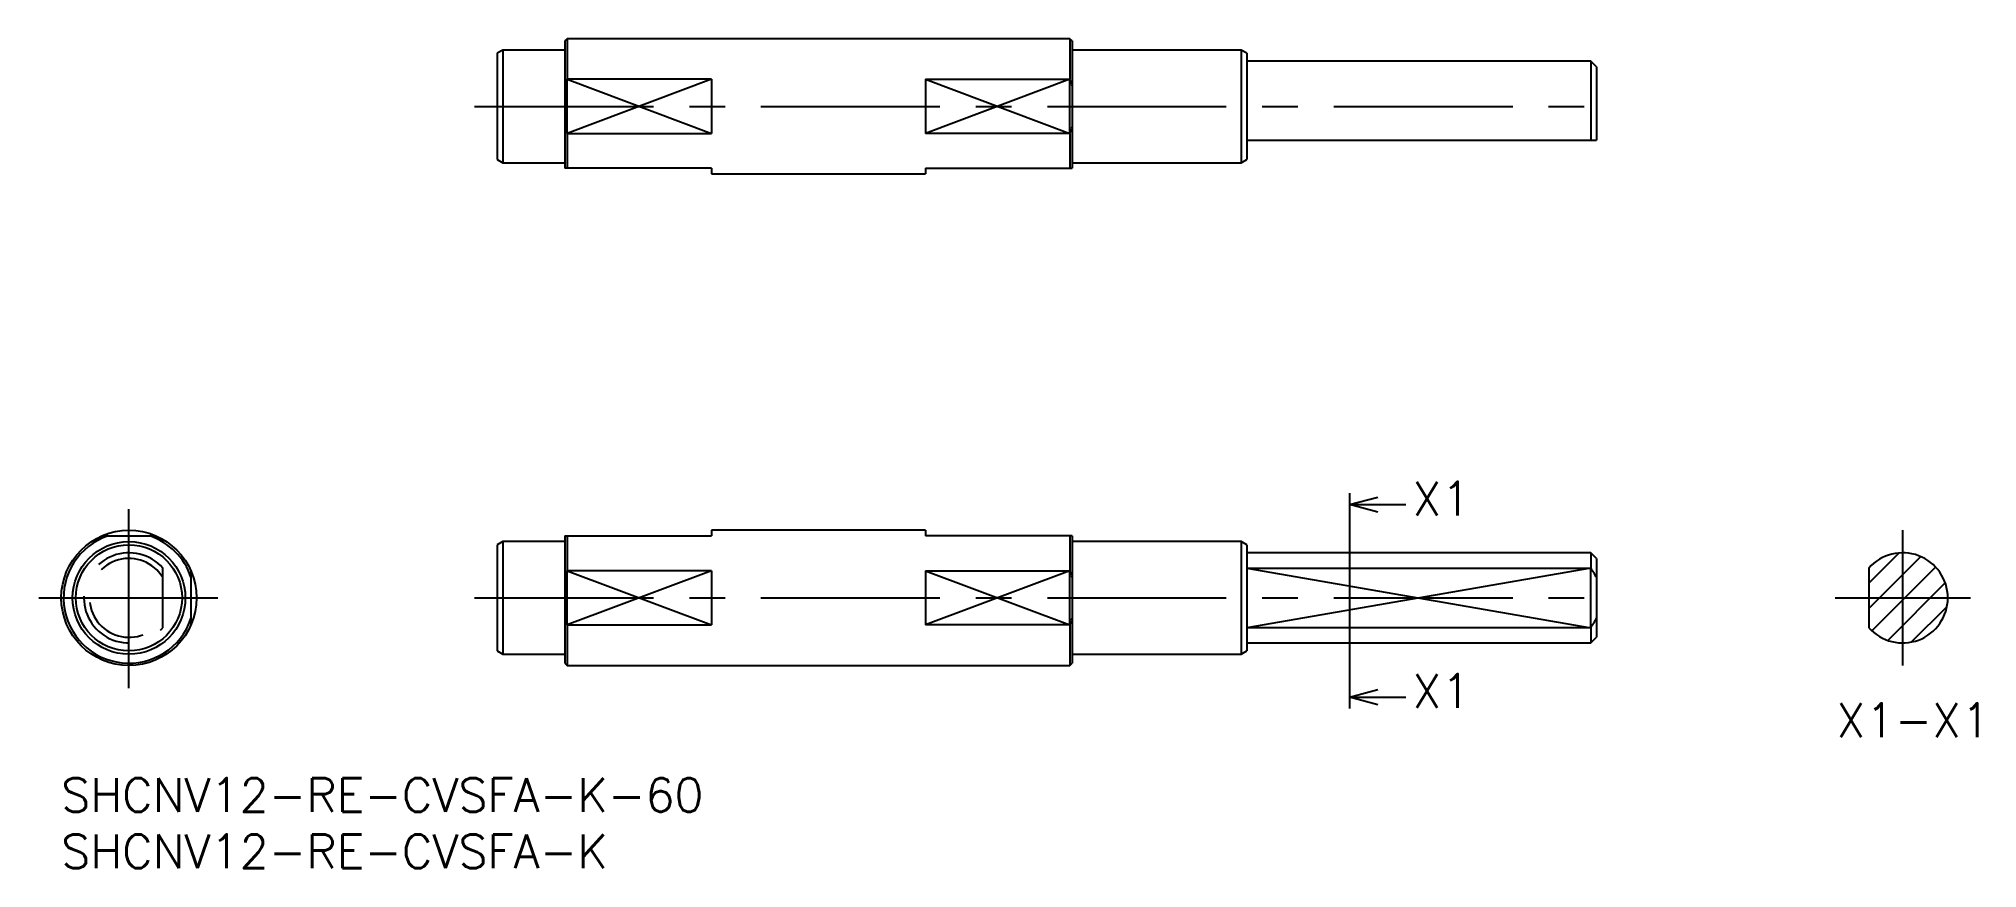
# Model space of a CAD drawing. Extents: x -2 to 170, y -8 to 66.
import ezdxf

# ---------------------------------------------------------------- set-up
doc = ezdxf.new("R2010")
doc.units = 0
doc.header["$LTSCALE"] = 0.5
doc.linetypes.add('CENTER', pattern=[50.8, 31.75, -6.35, 6.35, -6.35])
doc.linetypes.add('DASHED', pattern=[19.05, 12.7, -6.35])
for name, color, linetype in [('MSM_CENTER', 1, 'CENTER'), ('MSM_CONTINUOUS', 7, 'CONTINUOUS'), ('MSM_DASHED', 4, 'DASHED'), ('MSM_NARROW', 5, 'CONTINUOUS'), ('MSM_PART_NUMBER', 7, 'CONTINUOUS')]:
    doc.layers.add(name, color=color, linetype=linetype)
doc.styles.get("Standard").update_dxf_attribs({"font": 'txt.shx', "height": 2, "bigfont": 'bigfont.shx'})

# ---------------------------------------------------------------- blocks, each defined once
blk = doc.blocks.new('*U60')
at = {"layer": 'MSM_PART_NUMBER'}
blk.add_text('SHCNV12-RE-CVSFA-K-60', height=3, dxfattribs=at).set_placement((0, -3))
blk = doc.blocks.new('*U61')
at = {"layer": 'MSM_PART_NUMBER'}
blk.add_text('SHCNV12-RE-CVSFA-K', height=3, dxfattribs=at).set_placement((0, -8))

msp = doc.modelspace()

# ---------------------------------------------------------------- linework, layer by layer
at = {"layer": 'MSM_CENTER'}
for p, q in [((36.66, 59.63), (138.16, 59.63)), ((6, 8), (6, 24)), ((114.27, 23.28), (114.27, 8.19)), ((163.33, 10), (163.33, 22)), ((-2, 16), (14, 16)), ((36.66, 16), (138.16, 16)), ((157.33, 16), (169.33, 16))]:
    msp.add_line(p, q, dxfattribs=at)
at = {"layer": 'MSM_CONTINUOUS'}
for p, q in [((44.86, 65.63), (44.66, 65.43)), ((44.66, 65.43), (44.66, 54.13)), ((89.46, 65.63), (44.86, 65.63)), ((44.86, 65.63), (44.86, 62.03)), ((89.66, 65.43), (89.46, 65.63)), ((89.46, 65.63), (89.46, 62.03)), ((89.66, 65.43), (89.66, 54.13)), ((39.16, 64.63), (38.66, 64.34)), ((38.66, 64.34), (38.66, 54.92)), ((39.16, 64.63), (39.16, 54.63)), ((44.66, 64.63), (39.16, 64.63)), ((104.66, 64.63), (89.66, 64.63)), ((105.16, 64.34), (104.66, 64.63)), ((104.66, 64.63), (104.66, 54.63)), ((105.16, 64.34), (105.16, 54.92)), ((135.66, 63.63), (105.16, 63.63)), ((136.16, 63.13), (135.66, 63.63)), ((135.66, 63.63), (135.66, 56.63)), ((57.66, 62.03), (44.86, 62.03)), ((57.66, 62.03), (57.66, 57.23)), ((76.66, 62.03), (76.66, 57.23)), ((76.66, 62.03), (89.46, 62.03)), ((136.16, 63.13), (136.16, 56.63)), ((44.86, 57.23), (57.66, 57.23)), ((44.86, 57.23), (44.86, 54.13)), ((89.46, 57.23), (76.66, 57.23)), ((89.46, 57.23), (89.46, 54.13)), ((105.16, 56.63), (136.16, 56.63)), ((38.66, 54.92), (39.16, 54.63)), ((39.16, 54.63), (44.66, 54.63)), ((57.66, 54.13), (44.66, 54.13)), ((57.66, 54.13), (57.66, 53.63)), ((57.66, 53.63), (76.66, 53.63)), ((76.66, 54.13), (89.66, 54.13)), ((76.66, 54.13), (76.66, 53.63)), ((89.66, 54.63), (104.66, 54.63)), ((104.66, 54.63), (105.16, 54.92)), ((3.6, 21.5), (8.4, 21.5)), ((39.16, 21), (38.66, 20.71)), ((38.66, 20.71), (38.66, 11.29)), ((44.66, 21), (39.16, 21)), ((39.16, 21), (39.16, 11)), ((44.66, 21.5), (57.66, 21.5)), ((44.66, 21.5), (44.66, 10.2)), ((44.86, 21.5), (44.86, 18.4)), ((76.66, 22), (57.66, 22)), ((57.66, 22), (57.66, 21.5)), ((76.66, 22), (76.66, 21.5)), ((89.66, 21.5), (76.66, 21.5)), ((89.46, 21.5), (89.46, 18.4)), ((89.66, 21.5), (89.66, 10.2)), ((104.66, 21), (89.66, 21)), ((105.16, 20.71), (104.66, 21)), ((104.66, 21), (104.66, 11)), ((105.16, 20.71), (105.16, 11.29)), ((135.66, 20), (105.16, 20)), ((136.16, 19.5), (135.66, 20)), ((135.66, 20), (135.66, 18.65)), ((136.16, 19.5), (136.16, 12.5)), ((11.5, 18.4), (11.5, 13.6)), ((57.66, 18.4), (44.86, 18.4)), ((57.66, 18.4), (57.66, 13.6)), ((76.66, 18.4), (76.66, 13.6)), ((76.66, 18.4), (89.46, 18.4)), ((105.16, 18.65), (135.66, 18.65)), ((160.33, 18.65), (160.33, 13.35)), ((44.86, 13.6), (57.66, 13.6)), ((44.86, 13.6), (44.86, 10)), ((89.46, 13.6), (76.66, 13.6)), ((89.46, 13.6), (89.46, 10)), ((135.66, 13.35), (105.16, 13.35)), ((135.66, 13.35), (135.66, 12)), ((135.66, 12), (136.16, 12.5)), ((38.66, 11.29), (39.16, 11)), ((39.16, 11), (44.66, 11)), ((89.66, 11), (104.66, 11)), ((104.66, 11), (105.16, 11.29)), ((105.16, 12), (135.66, 12)), ((44.66, 10.2), (44.86, 10)), ((44.86, 10), (89.46, 10)), ((89.46, 10), (89.66, 10.2))]:
    msp.add_line(p, q, dxfattribs=at)
for radius in [6, 5, 4.71]:
    msp.add_circle((6, 16), radius, dxfattribs=at)
for centre, radius, start, end in [((52.4, 59), 8.13, 158.1537, 162.325), ((81.91, 59), 8.13, 17.675, 21.8463), ((52.4, 60.26), 8.13, 197.675, 201.8463), ((81.91, 60.26), 8.13, 338.1537, 342.325), ((6, 16), 5.8, 108.5086, 341.4914), ((6, 16), 5.8, 18.5086, 71.4914), ((163.33, 16), 4, 221.4096, 138.5904), ((52.4, 15.37), 8.13, 158.1537, 162.325), ((81.91, 15.37), 8.13, 17.675, 21.8463), ((128.1, 13.59), 9.09, 27.5848, 33.7627), ((52.4, 16.63), 8.13, 197.675, 201.8463), ((81.91, 16.63), 8.13, 338.1537, 342.325), ((128.1, 18.41), 9.09, 326.2373, 332.4152)]:
    msp.add_arc(centre, radius, start, end, dxfattribs=at)
at = {"layer": 'MSM_DASHED'}
for p, q in [((44.86, 57.23), (44.86, 62.03)), ((89.46, 57.23), (89.46, 62.03)), ((9, 13.35), (9, 18.65)), ((44.86, 13.6), (44.86, 18.4)), ((89.46, 13.6), (89.46, 18.4)), ((135.66, 13.35), (135.66, 18.65))]:
    msp.add_line(p, q, dxfattribs=at)
for radius, start, end in [(4, 41.4096, 318.5904), (3.5, 31.0027, 328.9973)]:
    msp.add_arc((6, 16), radius, start, end, dxfattribs=at)
at = {"layer": 'MSM_NARROW'}
for p, q in [((44.86, 62.03), (57.66, 57.23)), ((57.66, 62.03), (44.86, 57.23)), ((76.66, 62.03), (89.46, 57.23)), ((89.46, 62.03), (76.66, 57.23)), ((160.33, 17.3), (163.02, 19.99)), ((160.33, 15.05), (164.94, 19.66)), ((44.86, 18.4), (57.66, 13.6)), ((57.66, 18.4), (44.86, 13.6)), ((76.66, 18.4), (89.46, 13.6)), ((89.46, 18.4), (76.66, 13.6)), ((105.16, 18.65), (135.66, 13.35)), ((135.66, 18.65), (105.16, 13.35)), ((160.6, 13.08), (166.25, 18.73)), ((162, 12.23), (167.1, 17.33)), ((164.09, 12.07), (167.26, 15.24))]:
    msp.add_line(p, q, dxfattribs=at)
at = {"layer": 'MSM_PART_NUMBER'}
for p, q in [((114.27, 25.28), (114.27, 23.28)), ((114.27, 24.28), (116.77, 24.95)), ((116.77, 23.61), (114.27, 24.28)), ((114.27, 24.28), (119.27, 24.28)), ((114.27, 8.19), (114.27, 6.19)), ((114.27, 7.19), (116.77, 7.86)), ((116.77, 6.52), (114.27, 7.19)), ((114.27, 7.19), (119.27, 7.19))]:
    msp.add_line(p, q, dxfattribs=at)

# ---------------------------------------------------------------- block references
at = {"layer": 'MSM_CONTINUOUS'}
for name in ['*U60', '*U61']:
    msp.add_blockref(name, (0, 0), dxfattribs=at)

# ---------------------------------------------------------------- texts
at = {"layer": 'MSM_PART_NUMBER'}
for s, p in [('X1', (119.86, 23.31)), ('X1', (119.86, 6.23)), ('X1-X1', (157.47, 3.65))]:
    msp.add_text(s, height=3, rotation=360, dxfattribs=at).set_placement(p)

doc.saveas('drawing.dxf')
